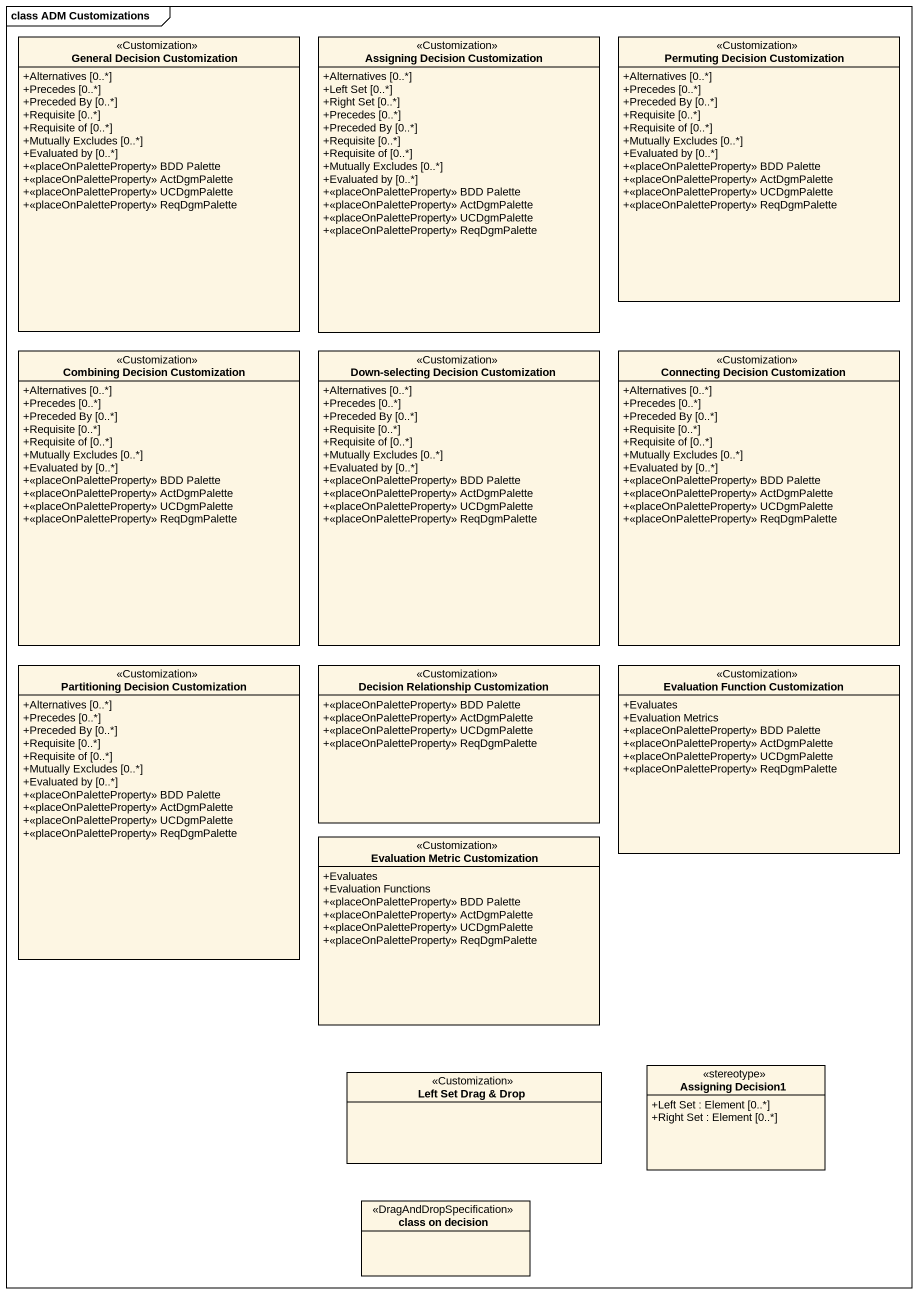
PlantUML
@startuml
mainframe class ADM Customizations
hide circle
hide empty members
skinparam classAttributeIconSize 0
class "General Decision Customization" as General_Decision <<Customization>> {
  +Alternatives [0..*]
  +Precedes [0..*]
  +Preceded By [0..*]
  +Requisite [0..*]
  +Requisite of [0..*]
  +Mutually Excludes [0..*]
  +Evaluated by [0..*]
  +<<placeOnPaletteProperty>> BDD Palette
  +<<placeOnPaletteProperty>> ActDgmPalette
  +<<placeOnPaletteProperty>> UCDgmPalette
  +<<placeOnPaletteProperty>> ReqDgmPalette
}
class "Assigning Decision Customization" as Assigning_Decision <<Customization>> {
  +Alternatives [0..*]
  +Left Set [0..*]
  +Right Set [0..*]
  +Precedes [0..*]
  +Preceded By [0..*]
  +Requisite [0..*]
  +Requisite of [0..*]
  +Mutually Excludes [0..*]
  +Evaluated by [0..*]
  +<<placeOnPaletteProperty>> BDD Palette
  +<<placeOnPaletteProperty>> ActDgmPalette
  +<<placeOnPaletteProperty>> UCDgmPalette
  +<<placeOnPaletteProperty>> ReqDgmPalette
}
class "Permuting Decision Customization" as Permuting_Decision <<Customization>> {
  +Alternatives [0..*]
  +Precedes [0..*]
  +Preceded By [0..*]
  +Requisite [0..*]
  +Requisite of [0..*]
  +Mutually Excludes [0..*]
  +Evaluated by [0..*]
  +<<placeOnPaletteProperty>> BDD Palette
  +<<placeOnPaletteProperty>> ActDgmPalette
  +<<placeOnPaletteProperty>> UCDgmPalette
  +<<placeOnPaletteProperty>> ReqDgmPalette
}
class "Combining Decision Customization" as Combining_Decision <<Customization>> {
  +Alternatives [0..*]
  +Precedes [0..*]
  +Preceded By [0..*]
  +Requisite [0..*]
  +Requisite of [0..*]
  +Mutually Excludes [0..*]
  +Evaluated by [0..*]
  +<<placeOnPaletteProperty>> BDD Palette
  +<<placeOnPaletteProperty>> ActDgmPalette
  +<<placeOnPaletteProperty>> UCDgmPalette
  +<<placeOnPaletteProperty>> ReqDgmPalette
}
class "Down-selecting Decision Customization" as Down_selecting_Decision <<Customization>> {
  +Alternatives [0..*]
  +Precedes [0..*]
  +Preceded By [0..*]
  +Requisite [0..*]
  +Requisite of [0..*]
  +Mutually Excludes [0..*]
  +Evaluated by [0..*]
  +<<placeOnPaletteProperty>> BDD Palette
  +<<placeOnPaletteProperty>> ActDgmPalette
  +<<placeOnPaletteProperty>> UCDgmPalette
  +<<placeOnPaletteProperty>> ReqDgmPalette
}
class "Connecting Decision Customization" as Connecting_Decision <<Customization>> {
  +Alternatives [0..*]
  +Precedes [0..*]
  +Preceded By [0..*]
  +Requisite [0..*]
  +Requisite of [0..*]
  +Mutually Excludes [0..*]
  +Evaluated by [0..*]
  +<<placeOnPaletteProperty>> BDD Palette
  +<<placeOnPaletteProperty>> ActDgmPalette
  +<<placeOnPaletteProperty>> UCDgmPalette
  +<<placeOnPaletteProperty>> ReqDgmPalette
}
class "Partitioning Decision Customization" as Partitioning_Decision <<Customization>> {
  +Alternatives [0..*]
  +Precedes [0..*]
  +Preceded By [0..*]
  +Requisite [0..*]
  +Requisite of [0..*]
  +Mutually Excludes [0..*]
  +Evaluated by [0..*]
  +<<placeOnPaletteProperty>> BDD Palette
  +<<placeOnPaletteProperty>> ActDgmPalette
  +<<placeOnPaletteProperty>> UCDgmPalette
  +<<placeOnPaletteProperty>> ReqDgmPalette
}
class "Decision Relationship Customization" as Decision_Relationship <<Customization>> {
  +<<placeOnPaletteProperty>> BDD Palette
  +<<placeOnPaletteProperty>> ActDgmPalette
  +<<placeOnPaletteProperty>> UCDgmPalette
  +<<placeOnPaletteProperty>> ReqDgmPalette
}
class "Evaluation Function Customization" as Evaluation_Function <<Customization>> {
  +Evaluates
  +Evaluation Metrics
  +<<placeOnPaletteProperty>> BDD Palette
  +<<placeOnPaletteProperty>> ActDgmPalette
  +<<placeOnPaletteProperty>> UCDgmPalette
  +<<placeOnPaletteProperty>> ReqDgmPalette
}
class "Evaluation Metric Customization" as Evaluation_Metric <<Customization>> {
  +Evaluates
  +Evaluation Functions
  +<<placeOnPaletteProperty>> BDD Palette
  +<<placeOnPaletteProperty>> ActDgmPalette
  +<<placeOnPaletteProperty>> UCDgmPalette
  +<<placeOnPaletteProperty>> ReqDgmPalette
}
class "Assigning Decision1" as Assigning_Decision1 <<stereotype>> {
  +Left Set : Element [0..*]
  +Right Set : Element [0..*]
}
class "Left Set Drag & Drop" as Left_Set_Drag_Drop <<Customization>>
class "class on decision" as class_on_decision <<DragAndDropSpecification>>
@enduml
